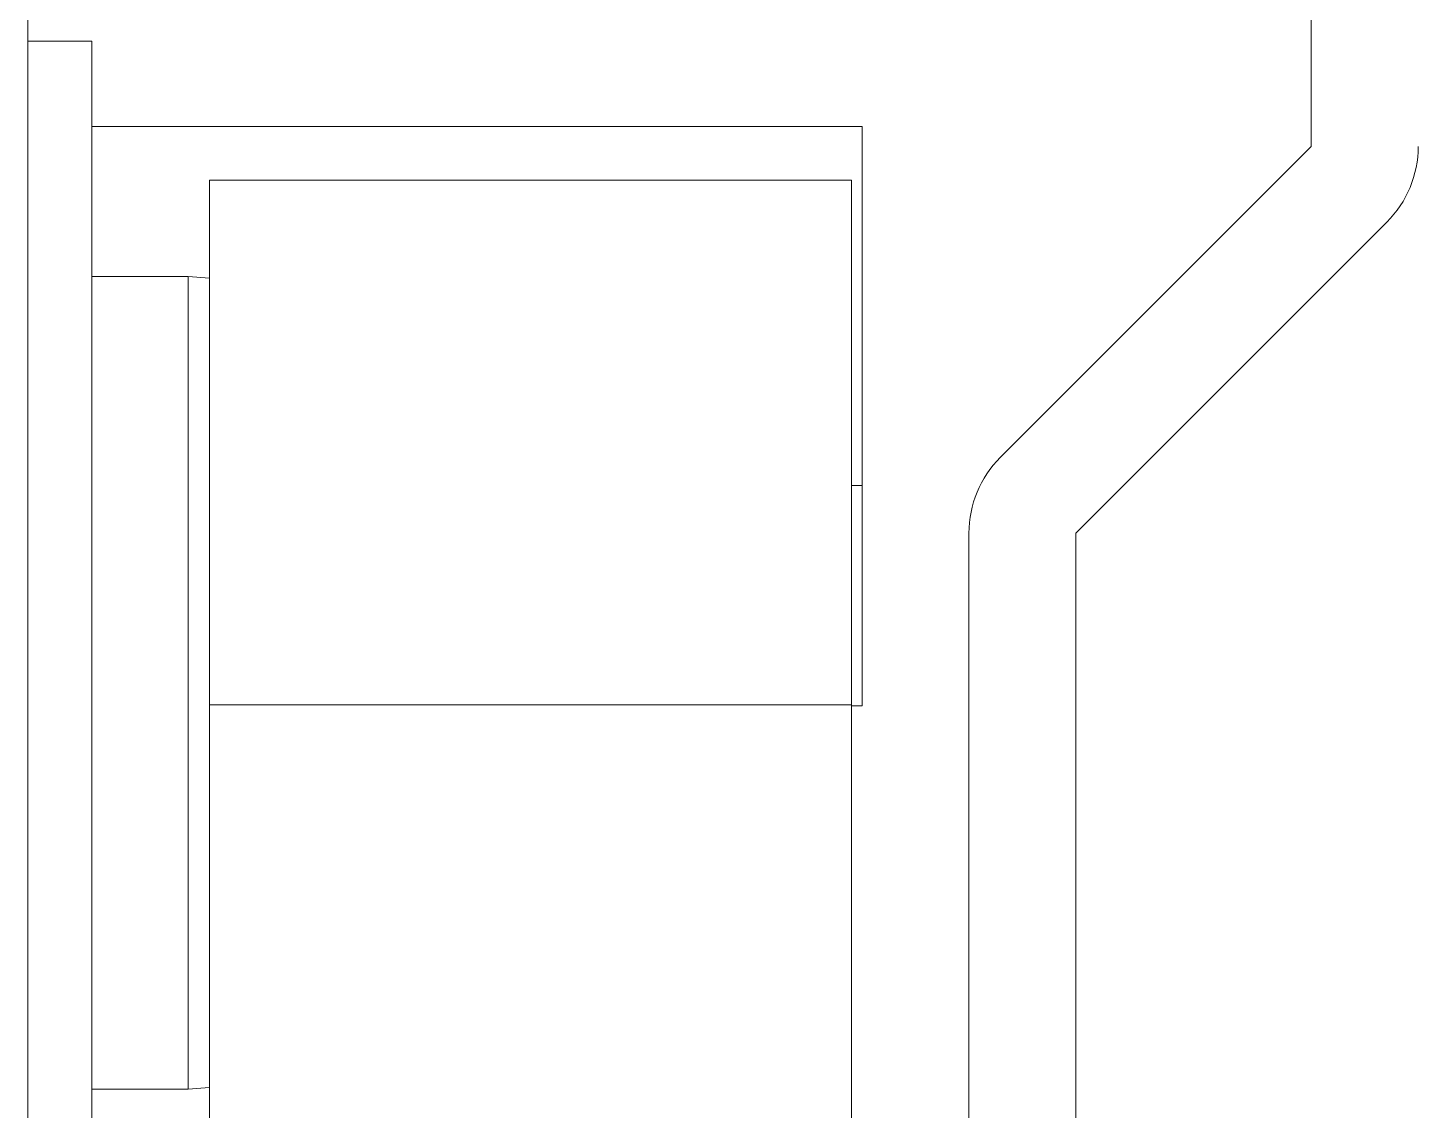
# Model space of a CAD drawing. Header units: millimetres. Extents: x -5 to 111, y -3 to 86.
# Drawn here: x 19.622 to 19.687, y 48.046 to 48.0966 of the extents above; entities that cross this region are included whole.
import ezdxf

# ---------------------------------------------------------------- set-up
doc = ezdxf.new("R2010")
doc.units = ezdxf.units.MM
doc.layers.add('A1I6----E-', color=3, linetype='Continuous', lineweight=25)

# ---------------------------------------------------------------- blocks, each defined once
blk = doc.blocks.new('Gruppe-423')
at = {"layer": 'A1I6----E-', "linetype": 'Continuous', "lineweight": 9}
for p, q in [((-31.178446, 5.566397), (-31.178446, 5.326397)), ((-31.118446, 5.566397), (-31.118446, 5.547469)), ((-31.178446, 5.552397), (-31.175446, 5.552397)), ((-31.175446, 5.481653), (-31.175446, 5.552397)), ((-31.139446, 5.548397), (-31.175446, 5.548397)), ((-31.139446, 5.531616), (-31.139446, 5.548397)), ((-31.118446, 5.547468), (-31.132981, 5.532933)), ((-31.139946, 5.545902), (-31.169946, 5.545902)), ((-31.169946, 5.521362), (-31.169946, 5.545902)), ((-31.139946, 5.521362), (-31.139946, 5.545902)), ((-31.129445, 5.529398), (-31.114911, 5.543932)), ((-31.170946, 5.541397), (-31.175446, 5.541397)), ((-31.169946, 5.54131), (-31.170946, 5.541397)), ((-31.170946, 5.503397), (-31.170946, 5.541397)), ((-31.139946, 5.531616), (-31.139446, 5.531616)), ((-31.139446, 5.521315), (-31.139446, 5.531616)), ((-31.134446, 5.529396), (-31.134446, 5.464397)), ((-31.129446, 5.464397), (-31.129446, 5.529396)), ((-31.139946, 5.521362), (-31.169946, 5.521362)), ((-31.169946, 5.511791), (-31.169946, 5.521362)), ((-31.139946, 5.511791), (-31.139946, 5.521362)), ((-31.139446, 5.521315), (-31.139946, 5.521315)), ((-31.169946, 5.492004), (-31.169946, 5.511791)), ((-31.139946, 5.492004), (-31.139946, 5.511791)), ((-31.175446, 5.503397), (-31.170946, 5.503397)), ((-31.170946, 5.503397), (-31.169946, 5.503485))]:
    blk.add_line(p, q, dxfattribs=at)
for centre, radius, start, end in [((-31.118448, 5.547469), 0.000002, 315, 0), ((-31.118448, 5.547469), 0.005002, 315, 0), ((-31.129444, 5.529396), 0.005002, 135, 180), ((-31.129444, 5.529396), 0.000002, 135, 180)]:
    blk.add_arc(centre, radius, start, end, dxfattribs=at)

msp = doc.modelspace()

# ---------------------------------------------------------------- block references
at = {"layer": 'A1I6----E-'}
msp.add_blockref('Gruppe-423', (50.800446, 42.543603), dxfattribs=at)

doc.saveas('drawing.dxf')
